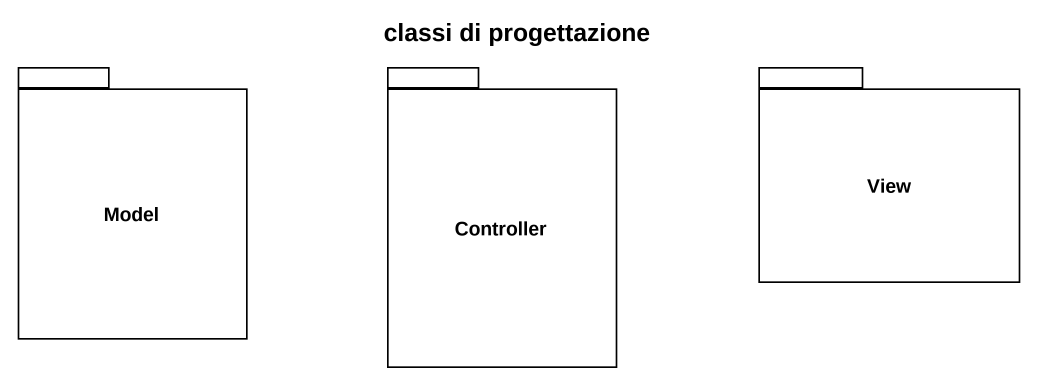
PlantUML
@startuml
title classi di progettazione
package Model {
}
package Controller {
}
package View {
}
@enduml
